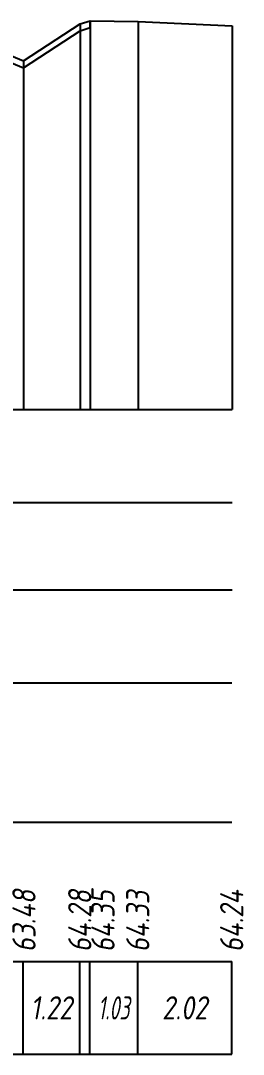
# Model space of a CAD drawing. Extents: x -717 to 1451, y -133302 to 233.
# Drawn here: x -198.2 to -174.2, y -130493.3 to -130382 of the extents above; entities that cross this region are included whole.
import ezdxf
from ezdxf.enums import TextEntityAlignment as Align

# ---------------------------------------------------------------- set-up
doc = ezdxf.new("R2010")
doc.units = 0
for name, color, linetype in [('Код_510', 7, 'Continuous'), ('Таблица', 7, 'Continuous'), ('Черный поперечник', 3, 'Continuous')]:
    doc.layers.add(name, color=color, linetype=linetype)
doc.layers.add('Контур_2570', color=7, linetype='Continuous', true_color=0x80ff00)
doc.styles.add('М', font='romand.shx', dxfattribs={"width": 0.8, "oblique": 10, "height": 2.5})

msp = doc.modelspace()

# ---------------------------------------------------------------- linework, layer by layer
at = {"layer": 'Код_510'}
for p, q in [((-197.911, -130493.259), (-197.911, -130483.259)), ((-191.804, -130493.259), (-191.804, -130483.259)), ((-190.734, -130493.259), (-190.734, -130483.259)), ((-185.564, -130493.259), (-185.564, -130483.259)), ((-175.456, -130493.259), (-175.456, -130483.259))]:
    msp.add_line(p, q, dxfattribs=at)
at = {"layer": 'Контур_2570', "flags": 128}
msp.add_lwpolyline([(-200.253, -130386.052), (-197.857, -130387.065), (-197.857, -130387.065), (-191.749, -130383.087), (-190.68, -130382.736), (-190.68, -130381.986), (-185.51, -130382.093), (-175.402, -130382.539)], dxfattribs=at)
at = {"layer": 'Таблица'}
for p, q in [((-408.443, -130423.838), (-175.402, -130423.838)), ((-408.443, -130433.838), (-175.402, -130433.838)), ((-408.443, -130443.259), (-175.402, -130443.259)), ((-408.498, -130453.259), (-175.456, -130453.259)), ((-408.498, -130468.259), (-175.456, -130468.259)), ((-408.498, -130483.259), (-175.456, -130483.259)), ((-408.498, -130493.259), (-175.456, -130493.259))]:
    msp.add_line(p, q, dxfattribs=at)
at = {"layer": 'Черный поперечник', "color": 7}
for p, q in [((-190.68, -130381.986), (-190.68, -130423.838)), ((-185.51, -130382.093), (-185.51, -130423.838)), ((-191.749, -130382.337), (-191.749, -130423.838)), ((-175.402, -130382.539), (-175.402, -130423.838)), ((-197.857, -130386.315), (-197.857, -130423.838))]:
    msp.add_line(p, q, dxfattribs=at)
at = {"layer": 'Черный поперечник', "flags": 128}
msp.add_lwpolyline([(-200.253, -130385.302), (-197.857, -130386.315), (-191.749, -130382.337), (-190.68, -130381.986), (-185.51, -130382.093), (-175.402, -130382.539)], dxfattribs=at)

# ---------------------------------------------------------------- texts
at = {"layer": 'Код_510', "style": 'М', "oblique": 10, "width": 0.8}
for s, p in [('63.48', (-197.807, -130482.259)), ('64.28', (-191.804, -130482.259)), ('64.35', (-189.304, -130482.259)), ('64.33', (-185.564, -130482.259)), ('64.24', (-175.456, -130482.259))]:
    msp.add_text(s, height=2.5, rotation=90, dxfattribs=at).set_placement(p, align=Align.MIDDLE_LEFT)
at = {"layer": 'Код_510', "style": 'М', "oblique": 10}
for s, width, p in [('1.22', 0.8, (-194.857, -130488.259)), ('1.03', 0.6, (-188.149, -130488.259)), ('2.02', 0.8, (-180.51, -130488.259))]:
    msp.add_text(s, height=2.5, dxfattribs=dict(at, width=width)).set_placement(p, align=Align.MIDDLE_CENTER)

doc.saveas('drawing.dxf')
